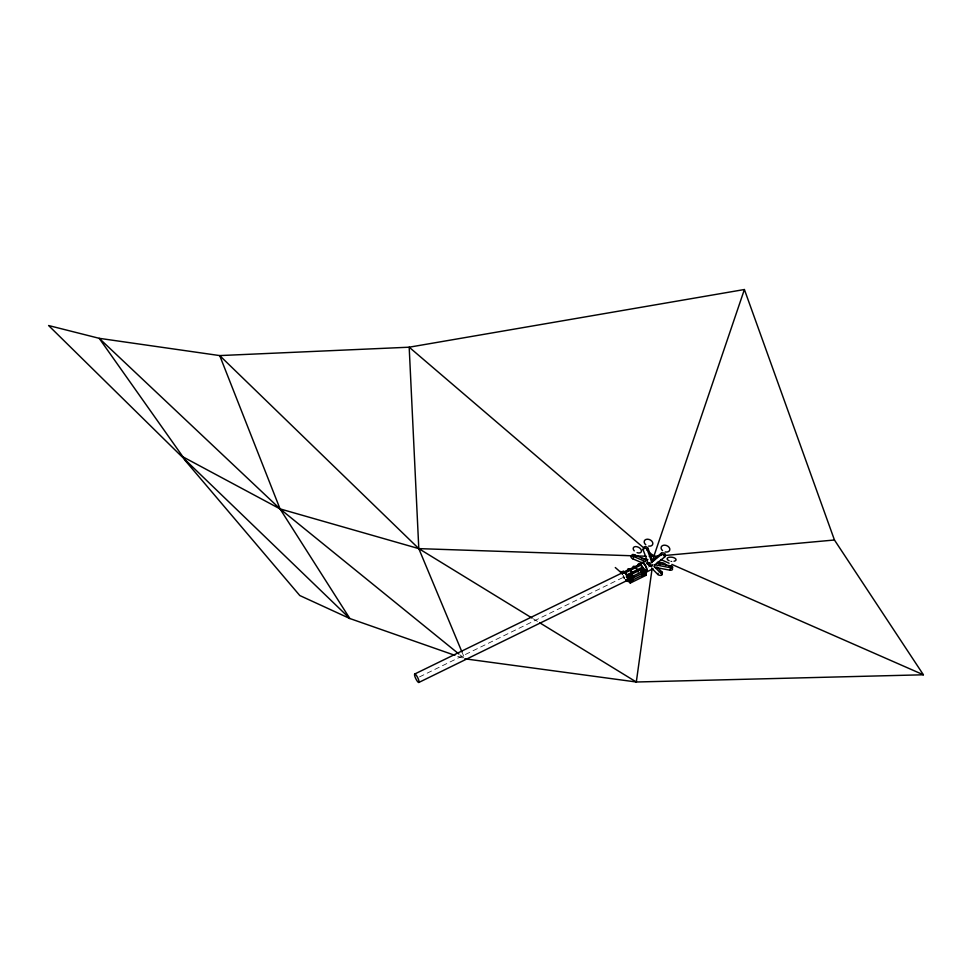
<?xml version="1.0" encoding="UTF-8"?>
<svg xmlns="http://www.w3.org/2000/svg" width="972" height="972" viewBox="0 0 972 972"><rect width="100%" height="100%" fill="white"/><g stroke="black" fill="none" stroke-linecap="round" stroke-linejoin="round"><path stroke-width="0.73" stroke-dasharray="4.86 3.65" d="M651.021 566.239L651.204 564.987M649.114 565.182L649.405 563.128L649.077 564.768M649.187 565.279L649.575 563.298M649.94 566.397L649.794 563.869A2.26 0.948 10.8 0 1 649.989 562.897M646.21 563.724L647.862 562.533A4.447 1.895 17.3 0 1 646.526 562.873L650.098 564.246A2.26 1.264 7.7 0 0 650.013 566.263A2.26 1.482 11.6 0 1 649.503 564.015L649.818 562.581M647.802 564.866L649.733 562.533A2.26 1.482 11.6 0 0 650.025 564.307A2.26 1.264 7.7 0 1 649.964 562.533M652.455 565.777A2.248 1.555 25.3 0 1 650.365 566.02A2.248 1.555 25.3 0 1 648.628 564.501L648.992 562.144M650.45 566.178L651.094 564.926M649.503 564.015L650.219 563.444L646.052 563.335M647.862 562.533L646.866 562.837M419.503 676.901L625.045 576.493M646.672 563.906L649.782 562.411M648.409 567.016L652.734 564.951M457.715 656.319L463.389 658.299M647.729 562.569L649.928 563.517M649.247 565.911L650.353 566.384M533.349 618.86L538.488 622.019M460.108 654.982L463.632 657.85M650.851 564.963L651.92 566.044M461.894 651.823L464.227 657.412M647.947 562.679L648.628 564.501M623.732 575.946L624.036 578.194M649.053 564.27A2.248 1.021 21.1 0 1 649.976 564.137M652.163 564.926A2.248 1.021 21.1 0 1 652.455 565.157M650.013 563.979A2.248 1.555 25.3 0 1 649.332 563.043M651.981 564.963A2.248 1.227 26.5 0 0 652.382 565.011A2.26 1.482 11.6 0 1 651.75 564.975M649.405 565.862A2.26 0.948 10.8 0 1 650.049 564.756M652.394 566.02A10.352 4.459 8.9 0 1 651.276 565.801M651.264 565.813A8.772 3.742 17.2 0 1 646.356 563.566M624.559 578.376A4.508 1.677 63.6 0 1 623.283 575.837M624.449 578.923A5.516 2.053 63.6 0 1 622.918 575.959M624.401 578.036A4.386 1.64 63.6 0 1 623.404 576.044M671.919 561.33L670.704 561.172A4.508 2.053 7.5 0 0 671.919 561.33"/><path stroke-width="1.46" d="M654.521 567.259L669.866 570.163L670.024 569.009M669.866 570.163A2.26 1.251 7.2 0 0 672.49 569.373A2.26 1.251 7.2 0 0 670.68 567.745L670.911 565.911L657.898 563.444M652.127 568.45L636.308 682.004L464.81 658.797M653.172 560.978L653.792 556.494L744.394 289.522L409.188 347.198L219.708 355.582L99.193 338.317L48.6 325.535L178.471 453.329L349.835 618.52L454.872 655.322M651.532 568.025L657.837 574.476A2.236 0.936 10.7 0 0 660.79 575.363A2.236 0.936 10.7 0 0 661.798 574.258L662.175 572.277L656.938 566.895M657.837 574.476L658.08 573.249M654.508 565.084L664.544 557.138L664.884 555.498L664.168 556.069M650.924 562.885L660.936 554.927L661.288 553.275L651.276 561.245M651.993 562.29L652.832 559.811A8.942 6.342 23.2 0 0 651.556 559.52L651.009 559.435M652.042 562.63L647.267 549.775L647.984 548.33L652.747 561.172M647.607 561.767L643.148 549.848L643.877 548.402M641.556 562.594L632.784 558.815A2.248 1.227 26.9 0 1 631.059 556.737A2.248 1.227 26.9 0 1 633.428 556.409L634.291 554.757L647.474 560.431M632.784 558.815L633.477 557.478M631.338 580.746L633.1 580.904L631.496 581.548M625.628 580.357A5.516 2.053 63.6 0 0 627.9 581.22L629.224 580.576M641.556 571.998L643.197 572.314L641.532 572.86M622.931 573.152A4.386 1.64 63.6 0 1 624.68 572.8A4.386 1.64 63.6 0 1 627.159 576.445L643.525 568.401L645.444 570.042L645.663 571.791L628.568 579.98A2.26 0.838 63.5 0 0 627.62 579.907A4.386 1.64 63.6 0 1 625.992 579.92M633.124 575.57L628.094 578.024A5.407 2.017 63.6 0 0 624.765 572.168A5.407 2.017 63.6 0 0 622.323 572.958L623.259 572.496M640.657 571.888L643.172 570.661M633.623 575.655L628.337 578.243A2.26 0.851 63.6 0 1 627.159 576.445M622.384 574.112A5.516 2.053 63.6 0 1 623.562 571.366A5.516 2.053 63.6 0 1 627.11 575.339L629.601 577.805L645.444 570.042M625.895 580.612L629.273 579.093M630.257 578.607L631.581 577.963M633.222 577.161L633.89 576.833M643.087 572.338L643.415 572.168A2.248 0.863 63.4 0 1 643.513 572.022M627.207 580.32L629.516 579.191M418.81 682.466A4.702 1.094 64.1 0 0 416.66 675.783A4.702 1.094 64.1 0 0 414.874 676.427A4.702 1.094 64.1 0 0 418.81 682.466L629.735 579.215M646.587 571.949L653.014 568.802M627.924 581.207L632.359 579.433M628.568 579.98L630.063 581.292L645.882 573.541L646.101 575.29L630.293 583.042L628.398 581.365M414.752 673.997L642.14 563.153M629.844 569.288L630.779 568.827M624.741 572.083L640.56 564.368M624.862 572.958L640.669 565.242M626.503 575.084L642.322 567.356M627.11 575.339L642.942 567.599L643.525 568.401M658.311 556.081L649.247 556.349M664.338 555.534L834.45 539.995L923.4 674.787L636.308 682.004L539.776 622.809M632.565 555.79L418.798 548.621L280.045 508.891L182.967 456.876L99.193 338.317L280.045 508.891L458.93 654.022M635.603 555.887L646.21 556.239M654.107 564.611L670.68 567.745M642.042 576.384L643.561 575.57M633.428 556.409L645.517 561.622M643.513 561.415L644.606 561.877M656.574 557.709L649.187 552.546M660.741 559.544L669.088 563.201M671.859 564.416L923.4 674.787M532.061 618.071L418.798 548.621L219.708 355.582L280.045 508.891L349.835 618.52L299.801 595.544L185.032 460.327L182.967 456.876M643.415 547.613L409.188 347.198L418.798 548.621L461.894 651.823M644.91 571.147L645.663 571.791M645.882 573.541L644.375 572.241A2.248 0.863 63.4 0 0 644.072 572.022M645.384 574.671L646.101 575.29M626.357 576.505L629.832 579.555L629.601 577.805M615.288 567.527L622.384 573.772L620.61 571.451L620.731 572.314M626.478 577.368L629.552 580.077M638.264 570.965L637.681 570.175A5.504 2.09 63.5 0 0 632.833 567.198M632.942 573.516L632.408 572.751A5.504 2.066 63.6 0 0 629.334 568.997A5.504 2.066 63.6 0 0 627.535 570.078M653.913 566.166L661.798 574.258M630.779 577.854L632.602 577.295M744.394 289.522L834.45 539.995M630.063 581.292L630.293 583.042M644.023 548.718A2.26 1.58 25.6 0 1 644.922 546.677A2.26 1.58 25.6 0 1 647.826 548.014A2.26 1.58 25.6 0 1 646.927 550.055M643.148 549.848A2.272 1.58 25.6 0 1 644.558 548.087A2.272 1.58 25.6 0 1 647.267 549.775M632.286 556.191A2.248 1.227 26.9 0 1 633.209 554.477A2.248 1.227 26.9 0 1 636.028 556.47M660.012 571.415A2.236 0.936 10.7 0 1 662.26 572.374A2.236 0.936 10.7 0 1 661.507 573.359M668.602 566.287A2.26 1.264 7.2 0 1 671.883 566.239A2.26 1.264 7.2 0 1 672.138 568.134M661.434 555.243A2.272 1.507 11.2 0 1 661.616 553.068A2.272 1.507 11.2 0 1 664.836 553.615A2.272 1.507 11.2 0 1 664.447 555.753M660.936 554.927A2.284 1.507 11.2 0 1 664.095 554.963A2.284 1.507 11.2 0 1 664.544 557.138M641.131 563.262A5.382 2.078 63.5 0 1 645.967 566.275A5.382 2.078 63.5 0 1 645.42 571.901M652.832 559.957A6.561 4.666 21.8 0 1 654.472 560.431M657.351 562.266A6.561 4.666 21.8 0 1 657.971 562.946M657.752 563.043A4.872 2.187 8 0 1 659.891 564.708M647.887 559.532A8.505 6.039 23.2 0 0 647.133 559.738A4.86 2.977 27.5 0 0 645.505 561.318M645.785 544.794A4.508 3.244 23.5 0 1 646.04 539.436A4.508 3.244 23.5 0 1 652.625 542.412A4.508 3.244 23.5 0 1 648.64 546.094M634.254 550.857A4.471 2.758 28 0 1 635.457 546.58A4.471 2.758 28 0 1 641.399 550.395A4.471 2.758 28 0 1 637.073 552.667M641.69 558.414A4.447 1.895 17.3 0 1 646.83 559.799M657.655 563.019A4.459 1.92 8.7 0 1 662.928 562.861A4.459 1.92 8.7 0 1 665.82 565.315M669.113 560.71A4.508 2.053 7.5 0 1 668.226 557.527A4.508 2.053 7.5 0 1 674.981 558.244A4.508 2.053 7.5 0 1 674.009 561.233M662.527 550.602A4.532 3.256 21.4 0 1 663.22 545.328A4.532 3.256 21.4 0 1 669.72 548.548A4.532 3.256 21.4 0 1 665.225 551.938M622.845 573.176A4.508 1.677 63.6 0 1 625.348 573.359A4.508 1.677 63.6 0 1 627.815 578.741A4.508 1.677 63.6 0 1 625.968 579.98M641.897 563.335A4.483 1.725 63.5 0 1 646.016 567.235A4.483 1.725 63.5 0 1 644.983 570.989M643.379 571.998A5.382 2.066 63.5 0 1 643.257 573.213M634.558 567.271A4.386 1.665 63.5 0 1 637.717 571.281A2.26 0.863 63.5 0 0 638.094 572.058M628.447 570.005A4.386 1.652 63.6 0 1 632.444 573.857M633.27 577.089A2.248 0.851 63.5 0 1 633.853 577.392M638.021 565.303A5.504 2.102 63.5 0 1 639.722 563.809A5.504 2.102 63.5 0 1 642.942 567.599M638.762 565.23A4.374 1.677 63.5 0 1 640.609 565.182A4.374 1.677 63.5 0 1 642.978 568.717A2.248 0.863 63.5 0 0 643.148 569.106M643.415 574.051C641.435 576.384 641.131 572.144 643.415 574.051M642.978 570.564C640.961 572.909 640.657 568.681 642.978 570.564M632.42 575.728C630.524 578.036 630.135 573.784 632.42 575.728M632.881 579.215C631.01 581.511 630.597 577.283 632.881 579.215"/></g></svg>
